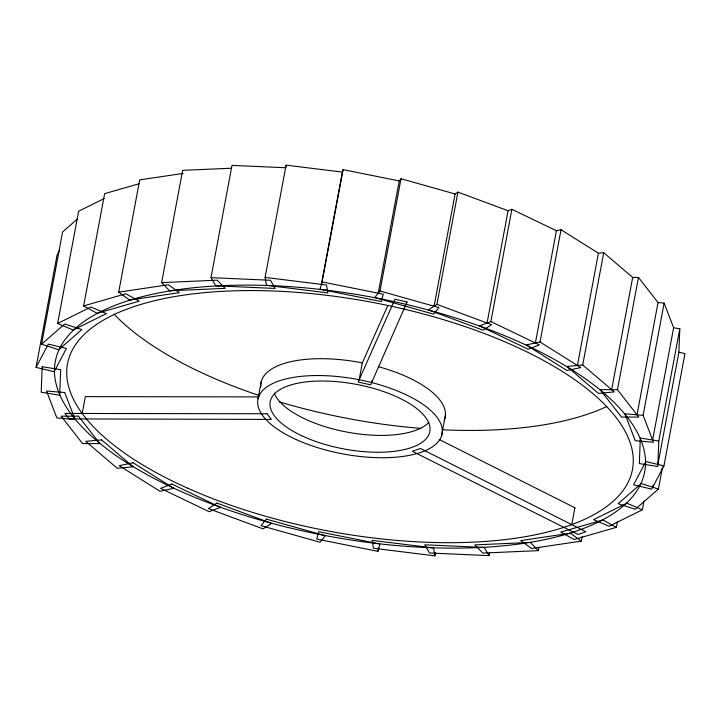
<?xml version="1.0" encoding="UTF-8"?>
<svg xmlns="http://www.w3.org/2000/svg" width="721" height="721" viewBox="0 0 721 721"><rect width="100%" height="100%" fill="white"/><g stroke="black" fill="none" stroke-linecap="round" stroke-linejoin="round"><path stroke-width="1.08" d="M658.787 441.036L657.804 466.55L639.338 463.549L640.32 438.035L658.787 441.036L679.795 328.776L673.621 327.776L664.131 303.081L658.039 302.568L638.473 277.432L632.678 277.423L603.72 252.701L598.412 253.197L561.028 229.729L556.405 230.72L511.874 209.306L508.08 210.739L457.925 192.11L455.086 193.958L434.078 306.218M657.885 464.441L678.894 352.181L679.795 328.776M36.05 367.368L48.325 344.115L66.422 348.468L54.147 371.712L36.05 367.368L57.058 255.108L59.618 250.259M41.584 344.178L64.737 323.999L81.852 329.551L58.698 349.739L41.584 344.178L62.592 231.919L77.3 219.103M57.626 323.468L90.873 307.029L106.42 313.608L73.172 330.038L57.626 323.468L78.634 211.208L104.212 198.563M83.627 305.92L125.824 293.789L139.27 301.162L97.074 313.293L83.627 305.92L104.635 193.661L139.045 183.774M82.167 413.466L85.321 396.622L258.965 396.901M118.695 292.149L168.408 284.741L179.304 292.654L129.582 300.062L118.695 292.149L139.703 179.889L183.08 173.428M161.639 282.614L217.183 280.181L225.15 288.364L169.606 290.797L161.639 282.614L182.647 170.354L231.378 168.218M210.992 277.648L270.474 280.262L275.242 288.445L215.768 285.822L210.992 277.648L232 165.388L285.453 167.741M265.085 277.405L326.478 284.993L327.884 292.888L266.5 285.309L265.085 277.405L286.093 165.145L342.412 172.103L343.079 169.651L399.227 180.926L401.011 178.745L455.086 193.958M258.01 398.893L261.155 382.058M321.404 284.362L342.412 172.103M322.071 281.911L383.275 294.204L381.283 301.549L320.07 289.256L322.071 281.911L343.079 169.651M359.157 379.742L362.312 362.897L387.691 305.785M378.219 293.186L399.227 180.926M380.003 291.005L438.945 307.588L433.609 314.131L374.668 297.548L380.003 291.005L401.011 178.745M371.648 382.563L372.045 380.463M377.921 551.349L379.922 544.004L318.709 531.71L316.717 539.056L377.921 551.349L378.543 548.05M436.917 304.37L491.587 324.684L483.088 330.2L428.418 309.886L436.917 304.37L457.925 192.11M441.513 436.034L445.497 414.638M434.907 555.855L433.492 547.951L372.108 540.371L373.514 548.266L434.907 555.855L435.52 552.547M487.072 322.999L508.08 210.739M490.866 321.566L539.407 344.908L528.042 349.207L479.501 325.865L490.866 321.566L511.874 209.306M489 555.612L484.224 547.437L424.75 544.815L429.518 552.998L489 555.612L489.613 552.313M535.397 342.98L556.405 230.72M540.02 341.988L580.775 367.575L566.931 370.513L526.177 344.935L540.02 341.988L561.028 229.729M538.353 550.646L530.386 542.453L474.842 544.896L482.809 553.079L538.353 550.646L538.975 547.347M577.404 365.457L598.412 253.197M582.712 364.961L566.85 366.448L598.43 393.396L614.283 391.909L582.712 364.961L603.72 252.701M571.753 524.618L574.898 507.782L439.206 439.486M581.297 541.111L570.401 533.198L520.688 540.606L531.584 548.519L581.297 541.111L582.126 536.703M611.669 389.682L632.678 277.423M617.464 389.691L600.142 389.664L621.466 417.062L638.788 417.089L617.464 389.691L638.473 277.432M637.031 414.827L658.039 302.568M616.365 527.339L602.918 519.967L560.722 532.098L574.168 539.47L616.365 527.339L617.401 521.833M643.123 415.341L624.909 413.8L635.255 440.72L653.469 442.252L643.123 415.341L664.131 303.081M652.613 440.035L673.621 327.776M642.366 509.792L626.819 503.213L593.572 519.652L609.119 526.231L642.366 509.792L644.015 500.987M652.676 487.216L653.091 485.017M658.408 489.081L641.284 483.521L618.131 503.709L635.255 509.26L658.408 489.081L662.527 467.064M663.942 465.892L645.845 461.539L633.57 484.791L651.667 489.144L663.942 465.892L684.95 353.632L678.894 352.181M574.421 507.963L574.898 507.782M286.093 165.145L286.408 166.911M428.914 422.335A81.194 32.896 10.6 0 1 346.846 432.077A81.194 32.896 10.6 0 1 274.268 393.188M606.848 406.491A287.382 116.432 10.6 0 1 442.252 429.77M420.956 428.4A287.382 116.432 10.6 0 1 279.144 401.813M259.2 395.505A287.382 116.432 10.6 0 1 114.017 314.104M378.642 366.746A93.694 37.961 10.6 0 1 444.154 420.505M260.849 386.826A93.694 37.961 10.6 0 1 362.312 362.897M42.188 366.71L41.205 392.224L59.672 395.225L60.654 369.702L42.188 366.71M407.077 301.991L370.639 384.852L358.148 382.013L394.937 299.233L407.077 301.991M266.382 519.129L261.047 525.672L319.989 542.255L325.324 535.712L266.382 519.129M216.904 503.06L208.405 508.575L263.075 528.89L271.574 523.374L216.904 503.06M171.949 484.052L160.585 488.351L209.126 511.694L220.491 507.395L171.949 484.052M420.451 448.471L412.349 451.274L578.017 534.459L585.894 531.737L420.451 448.471M133.061 462.747L119.217 465.685L159.972 491.271L173.815 488.324L133.061 462.747M101.562 439.864L85.709 441.351L117.28 468.299L133.142 466.811L101.562 439.864M267.004 413.764L64.899 413.439L69.162 418.919L271.393 419.406L267.004 413.764M78.526 416.197L61.195 416.17L82.527 443.568L99.849 443.595L78.526 416.197M64.737 392.539L46.523 391.007L56.869 417.919L75.083 419.46L64.737 392.539M296.358 439.639A93.694 37.961 10.6 0 0 441.928 434.619A93.694 37.961 10.6 0 0 311.697 375.632A93.694 37.961 10.6 0 0 296.358 439.639M301.738 435.745A81.194 32.896 10.6 0 0 429.428 433.096A81.194 32.896 10.6 0 0 318.817 381.048A81.194 32.896 10.6 0 0 301.738 435.745M187.46 488.09A287.382 116.432 10.6 0 0 632.2 470.84A287.382 116.432 10.6 0 0 230.323 290.96A287.382 116.432 10.6 0 0 187.46 488.09M166.533 484.701A299.81 121.461 10.6 0 0 642.384 480.051A299.81 121.461 10.6 0 0 241.066 285.146A299.81 121.461 10.6 0 0 166.533 484.701"/></g></svg>
